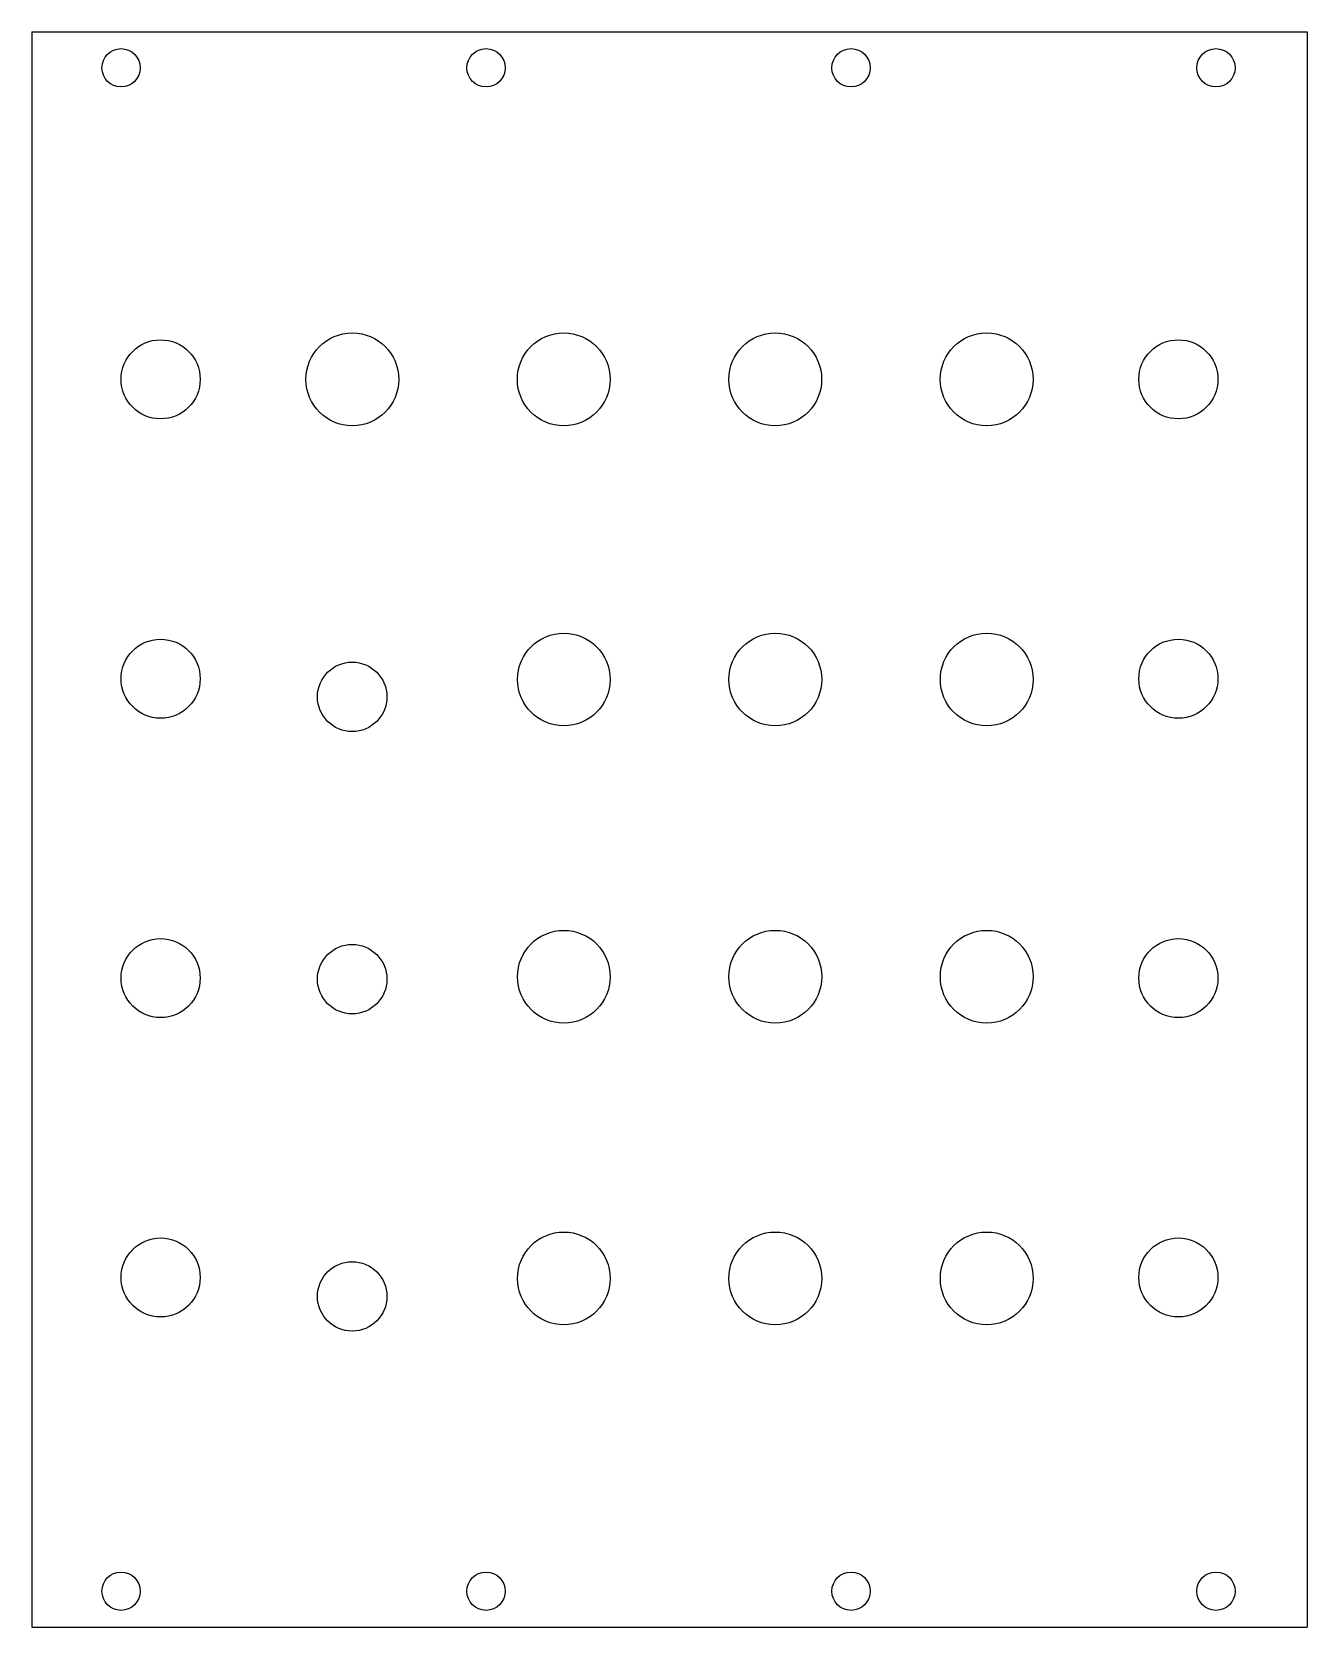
# Model space of a CAD drawing. Extents: x -53 to 53, y -67 to 67.
import ezdxf

# ---------------------------------------------------------------- set-up
doc = ezdxf.new("R2010")
doc.units = 0
doc.layers.add('VISIBLE', color=7, linetype='CONTINUOUS')

msp = doc.modelspace()

# ---------------------------------------------------------------- linework, layer by layer
at = {"layer": 'VISIBLE'}
for p, q in [((-53.25, 66.625), (53.25, 66.625)), ((-53.25, 66.625), (-53.25, -66.625)), ((53.25, 66.625), (53.25, -66.625)), ((-53.25, -66.625), (53.25, -66.625))]:
    msp.add_line(p, q, dxfattribs=at)
for centre, radius in [((-45.8, 63.625), 1.6), ((-15.32, 63.625), 1.6), ((15.16, 63.625), 1.6), ((45.64, 63.625), 1.6), ((-26.49, 37.6), 3.875), ((-8.83, 37.6), 3.875), ((8.83, 37.6), 3.875), ((26.49, 37.6), 3.875), ((-42.5, 37.601), 3.3), ((42.5, 37.601), 3.3), ((-8.825, 12.53), 3.875), ((8.835, 12.53), 3.875), ((26.495, 12.53), 3.875), ((-42.5, 12.594), 3.3), ((42.5, 12.594), 3.3), ((-26.5, 11.08), 2.9), ((-42.5, -12.413), 3.3), ((-8.825, -12.3), 3.875), ((8.835, -12.3), 3.875), ((26.495, -12.3), 3.875), ((42.5, -12.413), 3.3), ((-26.5, -12.5), 2.9), ((-42.5, -37.42), 3.3), ((-8.825, -37.5), 3.875), ((8.835, -37.5), 3.875), ((26.495, -37.5), 3.875), ((42.5, -37.42), 3.3), ((-26.5, -39), 2.9), ((-45.8, -63.625), 1.6), ((-15.32, -63.625), 1.6), ((15.16, -63.625), 1.6), ((45.64, -63.625), 1.6)]:
    msp.add_circle(centre, radius, dxfattribs=at)

doc.saveas('drawing.dxf')
